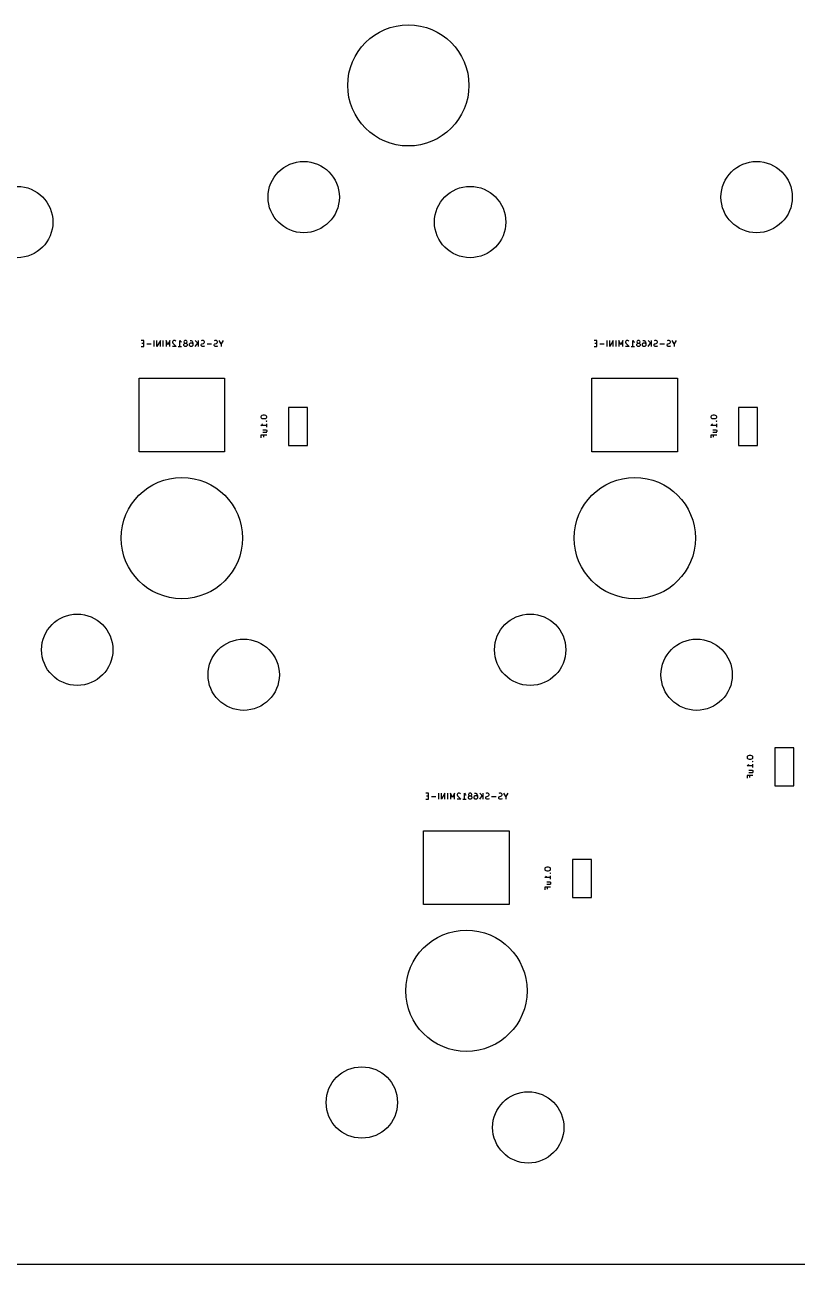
# Model space of a CAD drawing. Header units: millimetres. Extents: x -19 to 311, y -2 to 103.
# Drawn here: x 53.1 to 85.6, y -2 to 50.2 of the extents above; entities that cross this region are included whole.
import ezdxf

# ---------------------------------------------------------------- set-up
doc = ezdxf.new("R2010")
doc.units = ezdxf.units.MM
doc.layers.add('B.Fab', color=155, linetype='CONTINUOUS', true_color=0x585d84)
doc.layers.add('Edge.Cuts', color=254, linetype='CONTINUOUS', true_color=0xd0d2cd)

msp = doc.modelspace()

# ---------------------------------------------------------------- linework, layer by layer
at = {"layer": 'B.Fab', "linetype": 'CONTINUOUS'}
for p, q in [((58.122261, 36.893426), (58.003213, 36.893426)), ((58.003213, 36.643426), (58.122261, 36.643426)), ((58.122261, 36.774378), (58.038927, 36.774378)), ((58.122261, 36.643426), (58.122261, 36.893426)), ((58.431785, 36.738664), (58.241309, 36.738664)), ((58.550833, 36.643426), (58.550833, 36.893426)), ((58.812738, 36.893426), (58.669881, 36.643426)), ((58.669881, 36.643426), (58.669881, 36.893426)), ((58.812738, 36.643426), (58.812738, 36.893426)), ((58.931786, 36.643426), (58.931786, 36.893426)), ((59.134166, 36.714854), (59.050833, 36.893426)), ((59.050833, 36.893426), (59.050833, 36.643426)), ((59.2175, 36.893426), (59.134166, 36.714854)), ((59.2175, 36.643426), (59.2175, 36.893426)), ((59.336547, 36.869616), (59.324642, 36.845807)), ((59.324642, 36.845807), (59.324642, 36.821997)), ((59.324642, 36.821997), (59.336547, 36.786283)), ((59.479404, 36.643426), (59.324642, 36.643426)), ((59.348452, 36.881521), (59.336547, 36.869616)), ((59.336547, 36.786283), (59.479404, 36.643426)), ((59.372261, 36.893426), (59.348452, 36.881521)), ((59.431785, 36.893426), (59.372261, 36.893426)), ((59.455595, 36.881521), (59.431785, 36.893426)), ((59.467499, 36.869616), (59.455595, 36.881521)), ((59.562737, 36.643426), (59.705594, 36.643426)), ((59.634166, 36.643426), (59.634166, 36.893426)), ((59.634166, 36.893426), (59.657975, 36.857711)), ((59.657975, 36.857711), (59.681785, 36.833902)), ((59.681785, 36.833902), (59.705594, 36.821997)), ((59.812737, 36.869616), (59.800832, 36.845807)), ((59.800832, 36.845807), (59.800832, 36.833902)), ((59.800832, 36.833902), (59.812737, 36.810092)), ((59.800832, 36.738664), (59.812737, 36.762473)), ((59.800832, 36.691045), (59.800832, 36.738664)), ((59.812737, 36.667235), (59.800832, 36.691045)), ((59.824642, 36.881521), (59.812737, 36.869616)), ((59.812737, 36.810092), (59.824642, 36.798188)), ((59.812737, 36.762473), (59.824642, 36.774378)), ((59.824642, 36.65533), (59.812737, 36.667235)), ((59.848451, 36.893426), (59.824642, 36.881521)), ((59.824642, 36.798188), (59.848451, 36.786283)), ((59.824642, 36.774378), (59.848451, 36.786283)), ((59.848451, 36.643426), (59.824642, 36.65533)), ((59.89607, 36.893426), (59.848451, 36.893426)), ((59.848451, 36.786283), (59.89607, 36.786283)), ((59.89607, 36.643426), (59.848451, 36.643426)), ((59.91988, 36.881521), (59.89607, 36.893426)), ((59.89607, 36.786283), (59.91988, 36.798188)), ((59.89607, 36.786283), (59.91988, 36.774378)), ((59.91988, 36.65533), (59.89607, 36.643426)), ((59.931785, 36.869616), (59.91988, 36.881521)), ((59.91988, 36.798188), (59.931785, 36.810092)), ((59.91988, 36.774378), (59.931785, 36.762473)), ((59.931785, 36.667235), (59.91988, 36.65533)), ((59.943689, 36.845807), (59.931785, 36.869616)), ((59.931785, 36.810092), (59.943689, 36.833902)), ((59.931785, 36.762473), (59.943689, 36.738664)), ((59.943689, 36.691045), (59.931785, 36.667235)), ((59.943689, 36.833902), (59.943689, 36.845807)), ((59.943689, 36.738664), (59.943689, 36.691045)), ((60.038927, 36.750569), (60.050832, 36.774378)), ((60.038927, 36.691045), (60.038927, 36.750569)), ((60.050832, 36.667235), (60.038927, 36.691045)), ((60.050832, 36.774378), (60.062737, 36.786283)), ((60.062737, 36.65533), (60.050832, 36.667235)), ((60.062737, 36.893426), (60.110356, 36.893426)), ((60.062737, 36.786283), (60.086546, 36.798188)), ((60.086546, 36.643426), (60.062737, 36.65533)), ((60.086546, 36.798188), (60.134165, 36.798188)), ((60.134165, 36.643426), (60.086546, 36.643426)), ((60.110356, 36.893426), (60.134165, 36.881521)), ((60.134165, 36.881521), (60.14607, 36.869616)), ((60.134165, 36.798188), (60.157975, 36.786283)), ((60.157975, 36.65533), (60.134165, 36.643426)), ((60.14607, 36.869616), (60.16988, 36.833902)), ((60.157975, 36.786283), (60.16988, 36.774378)), ((60.16988, 36.667235), (60.157975, 36.65533)), ((60.16988, 36.833902), (60.181784, 36.786283)), ((60.16988, 36.774378), (60.181784, 36.750569)), ((60.181784, 36.691045), (60.16988, 36.667235)), ((60.181784, 36.786283), (60.181784, 36.691045)), ((60.277023, 36.893426), (60.41988, 36.750569)), ((60.277023, 36.643426), (60.384165, 36.786283)), ((60.41988, 36.643426), (60.41988, 36.893426)), ((60.562737, 36.893426), (60.527022, 36.881521)), ((60.527022, 36.714854), (60.538927, 36.738664)), ((60.527022, 36.691045), (60.527022, 36.714854)), ((60.538927, 36.667235), (60.527022, 36.691045)), ((60.538927, 36.738664), (60.550832, 36.750569)), ((60.550832, 36.65533), (60.538927, 36.667235)), ((60.550832, 36.750569), (60.574641, 36.762473)), ((60.574641, 36.643426), (60.550832, 36.65533)), ((60.62226, 36.893426), (60.562737, 36.893426)), ((60.574641, 36.762473), (60.62226, 36.774378)), ((60.634165, 36.643426), (60.574641, 36.643426)), ((60.64607, 36.881521), (60.62226, 36.893426)), ((60.62226, 36.774378), (60.64607, 36.786283)), ((60.669879, 36.65533), (60.634165, 36.643426)), ((60.657975, 36.869616), (60.64607, 36.881521)), ((60.64607, 36.786283), (60.657975, 36.798188)), ((60.669879, 36.845807), (60.657975, 36.869616)), ((60.657975, 36.798188), (60.669879, 36.821997)), ((60.669879, 36.821997), (60.669879, 36.845807)), ((60.967499, 36.738664), (60.777023, 36.738664)), ((61.110356, 36.893426), (61.074641, 36.881521)), ((61.074641, 36.714854), (61.086546, 36.738664)), ((61.074641, 36.691045), (61.074641, 36.714854)), ((61.086546, 36.667235), (61.074641, 36.691045)), ((61.086546, 36.738664), (61.098451, 36.750569)), ((61.098451, 36.65533), (61.086546, 36.667235)), ((61.098451, 36.750569), (61.12226, 36.762473)), ((61.12226, 36.643426), (61.098451, 36.65533)), ((61.169879, 36.893426), (61.110356, 36.893426)), ((61.12226, 36.762473), (61.169879, 36.774378)), ((61.181784, 36.643426), (61.12226, 36.643426)), ((61.193689, 36.881521), (61.169879, 36.893426)), ((61.169879, 36.774378), (61.193689, 36.786283)), ((61.217498, 36.65533), (61.181784, 36.643426)), ((61.205594, 36.869616), (61.193689, 36.881521)), ((61.193689, 36.786283), (61.205594, 36.798188)), ((61.217498, 36.845807), (61.205594, 36.869616)), ((61.205594, 36.798188), (61.217498, 36.821997)), ((61.217498, 36.821997), (61.217498, 36.845807)), ((61.372261, 36.762473), (61.288927, 36.893426)), ((61.455594, 36.893426), (61.372261, 36.762473)), ((61.372261, 36.762473), (61.372261, 36.643426)), ((77.172261, 36.893426), (77.053213, 36.893426)), ((77.053213, 36.643426), (77.172261, 36.643426)), ((77.172261, 36.774378), (77.088927, 36.774378)), ((77.172261, 36.643426), (77.172261, 36.893426)), ((77.481785, 36.738664), (77.291309, 36.738664)), ((77.600833, 36.643426), (77.600833, 36.893426)), ((77.862738, 36.893426), (77.719881, 36.643426)), ((77.719881, 36.643426), (77.719881, 36.893426)), ((77.862738, 36.643426), (77.862738, 36.893426)), ((77.981786, 36.643426), (77.981786, 36.893426)), ((78.184166, 36.714854), (78.100833, 36.893426)), ((78.100833, 36.893426), (78.100833, 36.643426)), ((78.2675, 36.893426), (78.184166, 36.714854)), ((78.2675, 36.643426), (78.2675, 36.893426)), ((78.386547, 36.869616), (78.374642, 36.845807)), ((78.374642, 36.845807), (78.374642, 36.821997)), ((78.374642, 36.821997), (78.386547, 36.786283)), ((78.529404, 36.643426), (78.374642, 36.643426)), ((78.398452, 36.881521), (78.386547, 36.869616)), ((78.386547, 36.786283), (78.529404, 36.643426)), ((78.422261, 36.893426), (78.398452, 36.881521)), ((78.481785, 36.893426), (78.422261, 36.893426)), ((78.505595, 36.881521), (78.481785, 36.893426)), ((78.517499, 36.869616), (78.505595, 36.881521)), ((78.612737, 36.643426), (78.755594, 36.643426)), ((78.684166, 36.643426), (78.684166, 36.893426)), ((78.684166, 36.893426), (78.707975, 36.857711)), ((78.707975, 36.857711), (78.731785, 36.833902)), ((78.731785, 36.833902), (78.755594, 36.821997)), ((78.862737, 36.869616), (78.850832, 36.845807)), ((78.850832, 36.845807), (78.850832, 36.833902)), ((78.850832, 36.833902), (78.862737, 36.810092)), ((78.850832, 36.738664), (78.862737, 36.762473)), ((78.850832, 36.691045), (78.850832, 36.738664)), ((78.862737, 36.667235), (78.850832, 36.691045)), ((78.874642, 36.881521), (78.862737, 36.869616)), ((78.862737, 36.810092), (78.874642, 36.798188)), ((78.862737, 36.762473), (78.874642, 36.774378)), ((78.874642, 36.65533), (78.862737, 36.667235)), ((78.898451, 36.893426), (78.874642, 36.881521)), ((78.874642, 36.798188), (78.898451, 36.786283)), ((78.874642, 36.774378), (78.898451, 36.786283)), ((78.898451, 36.643426), (78.874642, 36.65533)), ((78.94607, 36.893426), (78.898451, 36.893426)), ((78.898451, 36.786283), (78.94607, 36.786283)), ((78.94607, 36.643426), (78.898451, 36.643426)), ((78.96988, 36.881521), (78.94607, 36.893426)), ((78.94607, 36.786283), (78.96988, 36.798188)), ((78.94607, 36.786283), (78.96988, 36.774378)), ((78.96988, 36.65533), (78.94607, 36.643426)), ((78.981785, 36.869616), (78.96988, 36.881521)), ((78.96988, 36.798188), (78.981785, 36.810092)), ((78.96988, 36.774378), (78.981785, 36.762473)), ((78.981785, 36.667235), (78.96988, 36.65533)), ((78.993689, 36.845807), (78.981785, 36.869616)), ((78.981785, 36.810092), (78.993689, 36.833902)), ((78.981785, 36.762473), (78.993689, 36.738664)), ((78.993689, 36.691045), (78.981785, 36.667235)), ((78.993689, 36.833902), (78.993689, 36.845807)), ((78.993689, 36.738664), (78.993689, 36.691045)), ((79.088927, 36.750569), (79.100832, 36.774378)), ((79.088927, 36.691045), (79.088927, 36.750569)), ((79.100832, 36.667235), (79.088927, 36.691045)), ((79.100832, 36.774378), (79.112737, 36.786283)), ((79.112737, 36.65533), (79.100832, 36.667235)), ((79.112737, 36.893426), (79.160356, 36.893426)), ((79.112737, 36.786283), (79.136546, 36.798188)), ((79.136546, 36.643426), (79.112737, 36.65533)), ((79.136546, 36.798188), (79.184165, 36.798188)), ((79.184165, 36.643426), (79.136546, 36.643426)), ((79.160356, 36.893426), (79.184165, 36.881521)), ((79.184165, 36.881521), (79.19607, 36.869616)), ((79.184165, 36.798188), (79.207975, 36.786283)), ((79.207975, 36.65533), (79.184165, 36.643426)), ((79.19607, 36.869616), (79.21988, 36.833902)), ((79.207975, 36.786283), (79.21988, 36.774378)), ((79.21988, 36.667235), (79.207975, 36.65533)), ((79.21988, 36.833902), (79.231784, 36.786283)), ((79.21988, 36.774378), (79.231784, 36.750569)), ((79.231784, 36.691045), (79.21988, 36.667235)), ((79.231784, 36.786283), (79.231784, 36.691045)), ((79.327023, 36.893426), (79.46988, 36.750569)), ((79.327023, 36.643426), (79.434165, 36.786283)), ((79.46988, 36.643426), (79.46988, 36.893426)), ((79.612737, 36.893426), (79.577022, 36.881521)), ((79.577022, 36.714854), (79.588927, 36.738664)), ((79.577022, 36.691045), (79.577022, 36.714854)), ((79.588927, 36.667235), (79.577022, 36.691045)), ((79.588927, 36.738664), (79.600832, 36.750569)), ((79.600832, 36.65533), (79.588927, 36.667235)), ((79.600832, 36.750569), (79.624641, 36.762473)), ((79.624641, 36.643426), (79.600832, 36.65533)), ((79.67226, 36.893426), (79.612737, 36.893426)), ((79.624641, 36.762473), (79.67226, 36.774378)), ((79.684165, 36.643426), (79.624641, 36.643426)), ((79.69607, 36.881521), (79.67226, 36.893426)), ((79.67226, 36.774378), (79.69607, 36.786283)), ((79.719879, 36.65533), (79.684165, 36.643426)), ((79.707975, 36.869616), (79.69607, 36.881521)), ((79.69607, 36.786283), (79.707975, 36.798188)), ((79.719879, 36.845807), (79.707975, 36.869616)), ((79.707975, 36.798188), (79.719879, 36.821997)), ((79.719879, 36.821997), (79.719879, 36.845807)), ((80.017499, 36.738664), (79.827023, 36.738664)), ((80.160356, 36.893426), (80.124641, 36.881521)), ((80.124641, 36.714854), (80.136546, 36.738664)), ((80.124641, 36.691045), (80.124641, 36.714854)), ((80.136546, 36.667235), (80.124641, 36.691045)), ((80.136546, 36.738664), (80.148451, 36.750569)), ((80.148451, 36.65533), (80.136546, 36.667235)), ((80.148451, 36.750569), (80.17226, 36.762473)), ((80.17226, 36.643426), (80.148451, 36.65533)), ((80.219879, 36.893426), (80.160356, 36.893426)), ((80.17226, 36.762473), (80.219879, 36.774378)), ((80.231784, 36.643426), (80.17226, 36.643426)), ((80.243689, 36.881521), (80.219879, 36.893426)), ((80.219879, 36.774378), (80.243689, 36.786283)), ((80.267498, 36.65533), (80.231784, 36.643426)), ((80.255594, 36.869616), (80.243689, 36.881521)), ((80.243689, 36.786283), (80.255594, 36.798188)), ((80.267498, 36.845807), (80.255594, 36.869616)), ((80.255594, 36.798188), (80.267498, 36.821997)), ((80.267498, 36.821997), (80.267498, 36.845807)), ((80.422261, 36.762473), (80.338927, 36.893426)), ((80.505594, 36.893426), (80.422261, 36.762473)), ((80.422261, 36.762473), (80.422261, 36.643426)), ((64.207045, 34.081), (64.207045, 32.481)), ((65.007045, 34.081), (64.207045, 34.081)), ((65.007045, 32.481), (65.007045, 34.081)), ((83.130045, 34.081), (83.130045, 32.481)), ((83.930045, 34.081), (83.130045, 34.081)), ((83.930045, 32.481), (83.930045, 34.081)), ((63.052524, 33.715524), (63.040619, 33.691715)), ((63.040619, 33.691715), (63.040619, 33.667905)), ((63.040619, 33.667905), (63.052524, 33.644096)), ((63.064429, 33.727429), (63.052524, 33.715524)), ((63.052524, 33.644096), (63.064429, 33.632191)), ((63.088238, 33.739334), (63.064429, 33.727429)), ((63.064429, 33.632191), (63.088238, 33.620286)), ((63.135857, 33.751238), (63.088238, 33.739334)), ((63.088238, 33.620286), (63.135857, 33.608381)), ((63.100143, 33.370286), (63.112048, 33.394095)), ((63.195381, 33.751238), (63.135857, 33.751238)), ((63.135857, 33.608381), (63.195381, 33.608381)), ((63.243, 33.739334), (63.195381, 33.751238)), ((63.195381, 33.608381), (63.243, 33.620286)), ((63.26681, 33.727429), (63.243, 33.739334)), ((63.243, 33.620286), (63.26681, 33.632191)), ((63.278715, 33.715524), (63.26681, 33.727429)), ((63.26681, 33.632191), (63.278715, 33.644096)), ((63.278715, 33.513143), (63.26681, 33.501239)), ((63.26681, 33.501239), (63.278715, 33.489334)), ((63.26681, 33.501239), (63.290619, 33.501239)), ((63.290619, 33.691715), (63.278715, 33.715524)), ((63.278715, 33.644096), (63.290619, 33.667905)), ((63.290619, 33.501239), (63.278715, 33.513143)), ((63.278715, 33.489334), (63.290619, 33.501239)), ((63.290619, 33.667905), (63.290619, 33.691715)), ((63.290619, 33.251238), (63.290619, 33.394095)), ((81.975524, 33.715524), (81.963619, 33.691715)), ((81.963619, 33.691715), (81.963619, 33.667905)), ((81.963619, 33.667905), (81.975524, 33.644096)), ((81.987429, 33.727429), (81.975524, 33.715524)), ((81.975524, 33.644096), (81.987429, 33.632191)), ((82.011238, 33.739334), (81.987429, 33.727429)), ((81.987429, 33.632191), (82.011238, 33.620286)), ((82.058857, 33.751238), (82.011238, 33.739334)), ((82.011238, 33.620286), (82.058857, 33.608381)), ((82.023143, 33.370286), (82.035048, 33.394095)), ((82.118381, 33.751238), (82.058857, 33.751238)), ((82.058857, 33.608381), (82.118381, 33.608381)), ((82.166, 33.739334), (82.118381, 33.751238)), ((82.118381, 33.608381), (82.166, 33.620286)), ((82.18981, 33.727429), (82.166, 33.739334)), ((82.166, 33.620286), (82.18981, 33.632191)), ((82.201715, 33.715524), (82.18981, 33.727429)), ((82.18981, 33.632191), (82.201715, 33.644096)), ((82.201715, 33.513143), (82.18981, 33.501239)), ((82.18981, 33.501239), (82.201715, 33.489334)), ((82.18981, 33.501239), (82.213619, 33.501239)), ((82.213619, 33.691715), (82.201715, 33.715524)), ((82.201715, 33.644096), (82.213619, 33.667905)), ((82.213619, 33.501239), (82.201715, 33.513143)), ((82.201715, 33.489334), (82.213619, 33.501239)), ((82.213619, 33.667905), (82.213619, 33.691715)), ((82.213619, 33.251238), (82.213619, 33.394095)), ((63.040619, 33.322667), (63.076334, 33.346476)), ((63.290619, 33.322667), (63.040619, 33.322667)), ((63.290619, 32.917906), (63.040619, 32.917906)), ((63.040619, 32.917906), (63.040619, 32.798858)), ((63.076334, 33.346476), (63.100143, 33.370286)), ((63.123953, 33.144096), (63.254905, 33.144096)), ((63.123953, 33.036953), (63.290619, 33.036953)), ((63.159667, 32.834572), (63.159667, 32.917906)), ((63.254905, 33.144096), (63.278715, 33.132191)), ((63.278715, 33.048858), (63.26681, 33.036953)), ((63.278715, 33.132191), (63.290619, 33.108381)), ((63.290619, 33.072667), (63.278715, 33.048858)), ((63.290619, 33.108381), (63.290619, 33.072667)), ((81.963619, 33.322667), (81.999334, 33.346476)), ((82.213619, 33.322667), (81.963619, 33.322667)), ((82.213619, 32.917906), (81.963619, 32.917906)), ((81.963619, 32.917906), (81.963619, 32.798858)), ((81.999334, 33.346476), (82.023143, 33.370286)), ((82.046953, 33.144096), (82.177905, 33.144096)), ((82.046953, 33.036953), (82.213619, 33.036953)), ((82.082667, 32.834572), (82.082667, 32.917906)), ((82.177905, 33.144096), (82.201715, 33.132191)), ((82.201715, 33.048858), (82.18981, 33.036953)), ((82.201715, 33.132191), (82.213619, 33.108381)), ((82.213619, 33.072667), (82.201715, 33.048858)), ((82.213619, 33.108381), (82.213619, 33.072667)), ((64.207045, 32.481), (65.007045, 32.481)), ((83.130045, 32.481), (83.930045, 32.481)), ((83.499524, 19.391024), (83.487619, 19.367215)), ((83.487619, 19.367215), (83.487619, 19.343405)), ((83.487619, 19.343405), (83.499524, 19.319596)), ((83.511429, 19.402929), (83.499524, 19.391024)), ((83.499524, 19.319596), (83.511429, 19.307691)), ((83.535238, 19.414834), (83.511429, 19.402929)), ((83.511429, 19.307691), (83.535238, 19.295786)), ((83.582857, 19.426738), (83.535238, 19.414834)), ((83.642381, 19.426738), (83.582857, 19.426738)), ((83.69, 19.414834), (83.642381, 19.426738)), ((83.71381, 19.402929), (83.69, 19.414834)), ((83.69, 19.295786), (83.71381, 19.307691)), ((83.725715, 19.391024), (83.71381, 19.402929)), ((83.71381, 19.307691), (83.725715, 19.319596)), ((83.737619, 19.367215), (83.725715, 19.391024)), ((83.725715, 19.319596), (83.737619, 19.343405)), ((83.737619, 19.343405), (83.737619, 19.367215)), ((84.654045, 19.7565), (84.654045, 18.1565)), ((85.454045, 19.7565), (84.654045, 19.7565)), ((85.454045, 18.1565), (85.454045, 19.7565)), ((83.487619, 18.998167), (83.523334, 19.021976)), ((83.737619, 18.998167), (83.487619, 18.998167)), ((83.523334, 19.021976), (83.547143, 19.045786)), ((83.535238, 19.295786), (83.582857, 19.283881)), ((83.547143, 19.045786), (83.559048, 19.069595)), ((83.570953, 18.819596), (83.701905, 18.819596)), ((83.582857, 19.283881), (83.642381, 19.283881)), ((83.642381, 19.283881), (83.69, 19.295786)), ((83.701905, 18.819596), (83.725715, 18.807691)), ((83.725715, 19.188643), (83.71381, 19.176739)), ((83.71381, 19.176739), (83.725715, 19.164834)), ((83.71381, 19.176739), (83.737619, 19.176739)), ((83.737619, 19.176739), (83.725715, 19.188643)), ((83.725715, 19.164834), (83.737619, 19.176739)), ((83.725715, 18.807691), (83.737619, 18.783881)), ((83.737619, 18.926738), (83.737619, 19.069595)), ((83.737619, 18.783881), (83.737619, 18.748167)), ((83.737619, 18.593406), (83.487619, 18.593406)), ((83.487619, 18.593406), (83.487619, 18.474358)), ((83.570953, 18.712453), (83.737619, 18.712453)), ((83.606667, 18.510072), (83.606667, 18.593406)), ((83.725715, 18.724358), (83.71381, 18.712453)), ((83.737619, 18.748167), (83.725715, 18.724358)), ((70.092061, 17.843426), (69.973013, 17.843426)), ((70.092061, 17.593426), (70.092061, 17.843426)), ((70.520633, 17.593426), (70.520633, 17.843426)), ((70.782538, 17.843426), (70.639681, 17.593426)), ((70.639681, 17.593426), (70.639681, 17.843426)), ((70.782538, 17.593426), (70.782538, 17.843426)), ((70.901586, 17.593426), (70.901586, 17.843426)), ((71.103966, 17.664854), (71.020633, 17.843426)), ((71.020633, 17.843426), (71.020633, 17.593426)), ((71.1873, 17.843426), (71.103966, 17.664854)), ((71.1873, 17.593426), (71.1873, 17.843426)), ((71.306347, 17.819616), (71.294442, 17.795807)), ((71.294442, 17.795807), (71.294442, 17.771997)), ((71.294442, 17.771997), (71.306347, 17.736283)), ((71.318252, 17.831521), (71.306347, 17.819616)), ((71.306347, 17.736283), (71.449204, 17.593426)), ((71.342061, 17.843426), (71.318252, 17.831521)), ((71.401585, 17.843426), (71.342061, 17.843426)), ((71.425395, 17.831521), (71.401585, 17.843426)), ((71.437299, 17.819616), (71.425395, 17.831521)), ((71.603966, 17.593426), (71.603966, 17.843426)), ((71.603966, 17.843426), (71.627775, 17.807711)), ((71.627775, 17.807711), (71.651585, 17.783902)), ((71.651585, 17.783902), (71.675394, 17.771997)), ((71.782537, 17.819616), (71.770632, 17.795807)), ((71.770632, 17.795807), (71.770632, 17.783902)), ((71.770632, 17.783902), (71.782537, 17.760092)), ((71.794442, 17.831521), (71.782537, 17.819616)), ((71.782537, 17.760092), (71.794442, 17.748188)), ((71.818251, 17.843426), (71.794442, 17.831521)), ((71.794442, 17.748188), (71.818251, 17.736283)), ((71.794442, 17.724378), (71.818251, 17.736283)), ((71.86587, 17.843426), (71.818251, 17.843426)), ((71.818251, 17.736283), (71.86587, 17.736283)), ((71.88968, 17.831521), (71.86587, 17.843426)), ((71.86587, 17.736283), (71.88968, 17.748188)), ((71.86587, 17.736283), (71.88968, 17.724378)), ((71.901585, 17.819616), (71.88968, 17.831521)), ((71.88968, 17.748188), (71.901585, 17.760092)), ((71.913489, 17.795807), (71.901585, 17.819616)), ((71.901585, 17.760092), (71.913489, 17.783902)), ((71.913489, 17.783902), (71.913489, 17.795807)), ((72.020632, 17.724378), (72.032537, 17.736283)), ((72.032537, 17.843426), (72.080156, 17.843426)), ((72.032537, 17.736283), (72.056346, 17.748188)), ((72.056346, 17.748188), (72.103965, 17.748188)), ((72.080156, 17.843426), (72.103965, 17.831521)), ((72.103965, 17.831521), (72.11587, 17.819616)), ((72.103965, 17.748188), (72.127775, 17.736283)), ((72.11587, 17.819616), (72.13968, 17.783902)), ((72.127775, 17.736283), (72.13968, 17.724378)), ((72.13968, 17.783902), (72.151584, 17.736283)), ((72.151584, 17.736283), (72.151584, 17.641045)), ((72.246823, 17.843426), (72.38968, 17.700569)), ((72.246823, 17.593426), (72.353965, 17.736283)), ((72.38968, 17.593426), (72.38968, 17.843426)), ((72.532537, 17.843426), (72.496822, 17.831521)), ((72.59206, 17.843426), (72.532537, 17.843426)), ((72.61587, 17.831521), (72.59206, 17.843426)), ((72.59206, 17.724378), (72.61587, 17.736283)), ((72.627775, 17.819616), (72.61587, 17.831521)), ((72.61587, 17.736283), (72.627775, 17.748188)), ((72.639679, 17.795807), (72.627775, 17.819616)), ((72.627775, 17.748188), (72.639679, 17.771997)), ((72.639679, 17.771997), (72.639679, 17.795807)), ((73.080156, 17.843426), (73.044441, 17.831521)), ((73.139679, 17.843426), (73.080156, 17.843426)), ((73.163489, 17.831521), (73.139679, 17.843426)), ((73.139679, 17.724378), (73.163489, 17.736283)), ((73.175394, 17.819616), (73.163489, 17.831521)), ((73.163489, 17.736283), (73.175394, 17.748188)), ((73.187298, 17.795807), (73.175394, 17.819616)), ((73.175394, 17.748188), (73.187298, 17.771997)), ((73.187298, 17.771997), (73.187298, 17.795807)), ((73.342061, 17.712473), (73.258727, 17.843426)), ((73.425394, 17.843426), (73.342061, 17.712473)), ((84.654045, 18.1565), (85.454045, 18.1565)), ((69.973013, 17.593426), (70.092061, 17.593426)), ((70.092061, 17.724378), (70.008727, 17.724378)), ((70.401585, 17.688664), (70.211109, 17.688664)), ((71.449204, 17.593426), (71.294442, 17.593426)), ((71.532537, 17.593426), (71.675394, 17.593426)), ((71.770632, 17.688664), (71.782537, 17.712473)), ((71.770632, 17.641045), (71.770632, 17.688664)), ((71.782537, 17.617235), (71.770632, 17.641045)), ((71.782537, 17.712473), (71.794442, 17.724378)), ((71.794442, 17.60533), (71.782537, 17.617235)), ((71.818251, 17.593426), (71.794442, 17.60533)), ((71.86587, 17.593426), (71.818251, 17.593426)), ((71.88968, 17.60533), (71.86587, 17.593426)), ((71.88968, 17.724378), (71.901585, 17.712473)), ((71.901585, 17.617235), (71.88968, 17.60533)), ((71.901585, 17.712473), (71.913489, 17.688664)), ((71.913489, 17.641045), (71.901585, 17.617235)), ((71.913489, 17.688664), (71.913489, 17.641045)), ((72.008727, 17.700569), (72.020632, 17.724378)), ((72.008727, 17.641045), (72.008727, 17.700569)), ((72.020632, 17.617235), (72.008727, 17.641045)), ((72.032537, 17.60533), (72.020632, 17.617235)), ((72.056346, 17.593426), (72.032537, 17.60533)), ((72.103965, 17.593426), (72.056346, 17.593426)), ((72.127775, 17.60533), (72.103965, 17.593426)), ((72.13968, 17.617235), (72.127775, 17.60533)), ((72.13968, 17.724378), (72.151584, 17.700569)), ((72.151584, 17.641045), (72.13968, 17.617235)), ((72.496822, 17.664854), (72.508727, 17.688664)), ((72.496822, 17.641045), (72.496822, 17.664854)), ((72.508727, 17.617235), (72.496822, 17.641045)), ((72.508727, 17.688664), (72.520632, 17.700569)), ((72.520632, 17.60533), (72.508727, 17.617235)), ((72.520632, 17.700569), (72.544441, 17.712473)), ((72.544441, 17.593426), (72.520632, 17.60533)), ((72.544441, 17.712473), (72.59206, 17.724378)), ((72.603965, 17.593426), (72.544441, 17.593426)), ((72.639679, 17.60533), (72.603965, 17.593426)), ((72.937299, 17.688664), (72.746823, 17.688664)), ((73.044441, 17.664854), (73.056346, 17.688664)), ((73.044441, 17.641045), (73.044441, 17.664854)), ((73.056346, 17.617235), (73.044441, 17.641045)), ((73.056346, 17.688664), (73.068251, 17.700569)), ((73.068251, 17.60533), (73.056346, 17.617235)), ((73.068251, 17.700569), (73.09206, 17.712473)), ((73.09206, 17.593426), (73.068251, 17.60533)), ((73.09206, 17.712473), (73.139679, 17.724378)), ((73.151584, 17.593426), (73.09206, 17.593426)), ((73.187298, 17.60533), (73.151584, 17.593426)), ((73.342061, 17.712473), (73.342061, 17.593426)), ((74.990524, 14.692024), (74.978619, 14.668215)), ((74.978619, 14.668215), (74.978619, 14.644405)), ((74.978619, 14.644405), (74.990524, 14.620596)), ((75.002429, 14.703929), (74.990524, 14.692024)), ((74.990524, 14.620596), (75.002429, 14.608691)), ((75.026238, 14.715834), (75.002429, 14.703929)), ((75.002429, 14.608691), (75.026238, 14.596786)), ((75.073857, 14.727738), (75.026238, 14.715834)), ((75.133381, 14.727738), (75.073857, 14.727738)), ((75.181, 14.715834), (75.133381, 14.727738)), ((75.20481, 14.703929), (75.181, 14.715834)), ((75.181, 14.596786), (75.20481, 14.608691)), ((75.216715, 14.692024), (75.20481, 14.703929)), ((75.20481, 14.608691), (75.216715, 14.620596)), ((75.228619, 14.668215), (75.216715, 14.692024)), ((75.216715, 14.620596), (75.228619, 14.644405)), ((75.228619, 14.644405), (75.228619, 14.668215)), ((76.145045, 15.0575), (76.145045, 13.4575)), ((76.945045, 15.0575), (76.145045, 15.0575)), ((76.945045, 13.4575), (76.945045, 15.0575)), ((74.978619, 14.299167), (75.014334, 14.322976)), ((75.228619, 14.299167), (74.978619, 14.299167)), ((75.014334, 14.322976), (75.038143, 14.346786)), ((75.026238, 14.596786), (75.073857, 14.584881)), ((75.038143, 14.346786), (75.050048, 14.370595)), ((75.061953, 14.120596), (75.192905, 14.120596)), ((75.073857, 14.584881), (75.133381, 14.584881)), ((75.133381, 14.584881), (75.181, 14.596786)), ((75.192905, 14.120596), (75.216715, 14.108691)), ((75.216715, 14.489643), (75.20481, 14.477739)), ((75.20481, 14.477739), (75.216715, 14.465834)), ((75.20481, 14.477739), (75.228619, 14.477739)), ((75.228619, 14.477739), (75.216715, 14.489643)), ((75.216715, 14.465834), (75.228619, 14.477739)), ((75.216715, 14.108691), (75.228619, 14.084881)), ((75.228619, 14.227738), (75.228619, 14.370595)), ((75.228619, 14.084881), (75.228619, 14.049167)), ((75.228619, 13.894406), (74.978619, 13.894406)), ((74.978619, 13.894406), (74.978619, 13.775358)), ((75.061953, 14.013453), (75.228619, 14.013453)), ((75.097667, 13.811072), (75.097667, 13.894406)), ((75.216715, 14.025358), (75.20481, 14.013453)), ((75.228619, 14.049167), (75.216715, 14.025358)), ((76.145045, 13.4575), (76.945045, 13.4575))]:
    msp.add_line(p, q, dxfattribs=at)
at = {"layer": 'B.Fab'}
for centre, radius in [((69.242545, 47.632), 2.549999), ((64.842545, 42.932), 1.499999), ((83.892545, 42.932), 1.499999), ((52.792545, 41.882), 1.499999), ((71.842545, 41.882), 1.499999), ((59.717545, 28.582), 2.549999), ((78.767545, 28.582), 2.549999), ((55.317545, 23.882), 1.499999), ((74.367545, 23.882), 1.499999), ((62.317545, 22.832), 1.499999), ((81.367545, 22.832), 1.499999), ((71.687295, 9.532), 2.549999), ((67.287295, 4.832), 1.499999), ((74.287295, 3.782), 1.499999)]:
    msp.add_circle(centre, radius, dxfattribs=at)
at = {"layer": 'Edge.Cuts', "linetype": 'CONTINUOUS'}
for p, q in [((57.9175, 35.307), (61.5175, 35.307)), ((57.9175, 32.207), (57.9175, 35.307)), ((61.5175, 35.307), (61.5175, 32.207)), ((76.9675, 35.307), (80.5675, 35.307)), ((76.9675, 32.207), (76.9675, 35.307)), ((80.5675, 35.307), (80.5675, 32.207)), ((61.5175, 32.207), (57.9175, 32.207)), ((80.5675, 32.207), (76.9675, 32.207)), ((69.8873, 16.257), (73.4873, 16.257)), ((69.8873, 13.157), (69.8873, 16.257)), ((73.4873, 16.257), (73.4873, 13.157)), ((73.4873, 13.157), (69.8873, 13.157)), ((-13.490002, -1.973), (126.380002, -1.973))]:
    msp.add_line(p, q, dxfattribs=at)
at = {"layer": 'Edge.Cuts'}
for centre, radius in [((69.242545, 47.632), 2.549999), ((64.842545, 42.932), 1.499999), ((83.892545, 42.932), 1.499999), ((52.792545, 41.882), 1.499999), ((71.842545, 41.882), 1.499999), ((59.717545, 28.582), 2.549999), ((78.767545, 28.582), 2.549999), ((55.317545, 23.882), 1.499999), ((74.367545, 23.882), 1.499999), ((62.317545, 22.832), 1.499999), ((81.367545, 22.832), 1.499999), ((71.687295, 9.532), 2.549999), ((67.287295, 4.832), 1.499999), ((74.287295, 3.782), 1.499999)]:
    msp.add_circle(centre, radius, dxfattribs=at)

doc.saveas('drawing.dxf')
